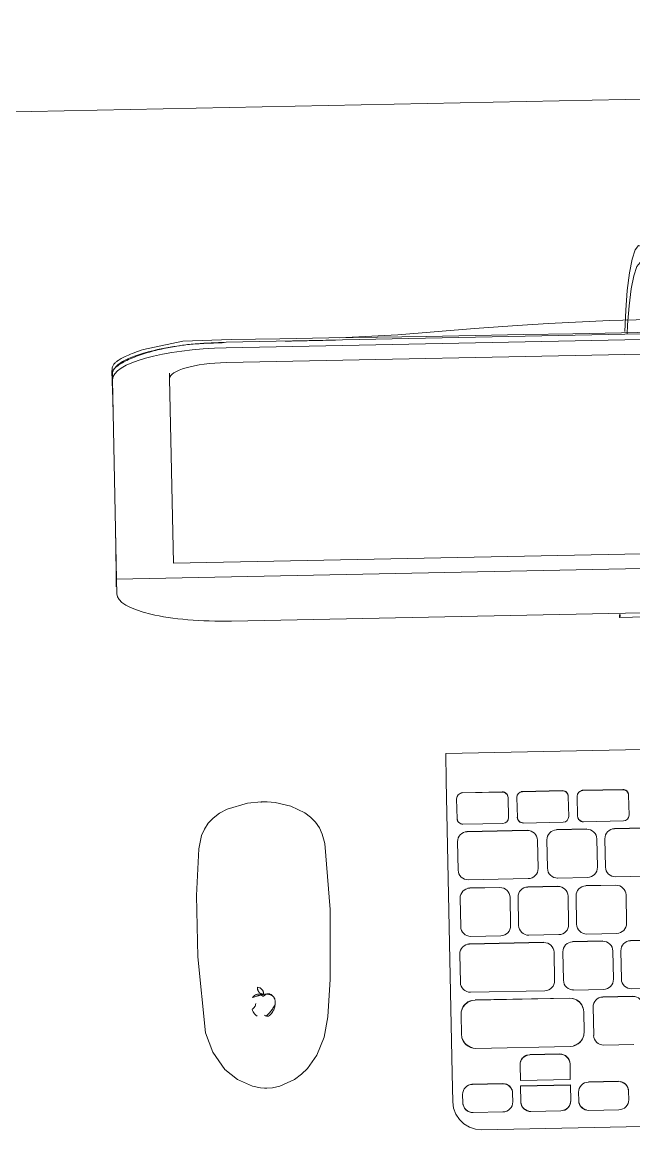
# Model space of a CAD drawing. Header units: metres. Extents: x -71 to 881, y -503 to 661.
# Drawn here: x 202.3149 to 202.5291, y -243.3188 to -242.9307 of the extents above; entities that cross this region are included whole.
import ezdxf

# ---------------------------------------------------------------- set-up
doc = ezdxf.new("R2010")
doc.units = ezdxf.units.M
doc.layers.add('07. Mobiliário', color=51, linetype='Continuous', lineweight=5)

msp = doc.modelspace()

# ---------------------------------------------------------------- linework, layer by layer
at = {"layer": '07. Mobiliário'}
msp.add_line((201.25572, -242.98354), (203.86785, -242.93069), dxfattribs=at)
at = {"layer": '07. Mobiliário', "lineweight": 5}
for p, q in [((202.83424, -243.0338), (202.38633, -243.04286)), ((202.38637, -243.0448), (202.83428, -243.03573)), ((202.38648, -243.04997), (202.83438, -243.04091)), ((202.83438, -243.04091), (202.38648, -243.04997)), ((202.34659, -243.05596), (202.34655, -243.05402)), ((202.36658, -243.05555), (202.36655, -243.05362)), ((202.36789, -243.12024), (202.36658, -243.05555)), ((202.36658, -243.05555), (202.36789, -243.12024)), ((202.348, -243.12582), (202.34659, -243.05596)), ((202.85579, -243.11037), (202.36789, -243.12024)), ((202.36789, -243.12024), (202.85579, -243.11037)), ((202.87589, -243.11514), (202.348, -243.12582)), ((202.348, -243.12582), (202.87589, -243.11514)), ((202.34782, -243.12616), (202.34785, -243.12723)), ((202.34811, -243.131), (202.348, -243.12582)), ((202.83622, -243.13148), (202.38831, -243.14054)), ((202.70038, -243.13568), (202.52421, -243.13925)), ((202.46326, -243.18688), (202.7632, -243.18082)), ((202.46326, -243.18691), (202.46346, -243.19654)), ((202.46346, -243.19655), (202.46553, -243.29899)), ((202.46724, -243.20976), (202.4671, -243.20277)), ((202.48306, -243.20036), (202.46906, -243.20065)), ((202.46906, -243.20075), (202.48306, -243.20046)), ((202.4851, -243.20241), (202.48524, -243.2094)), ((202.48835, -243.20933), (202.4882, -243.20234)), ((202.50416, -243.19994), (202.49016, -243.20022)), ((202.49016, -243.20032), (202.50416, -243.20004)), ((202.5062, -243.20198), (202.50634, -243.20897)), ((202.50945, -243.20891), (202.50931, -243.20192)), ((202.52526, -243.19951), (202.51127, -243.19979)), ((202.51127, -243.19989), (202.52526, -243.19961)), ((202.5273, -243.20155), (202.52745, -243.20854)), ((202.52549, -243.21057), (202.51149, -243.21085)), ((202.48328, -243.21142), (202.46928, -243.2117)), ((202.49183, -243.21379), (202.47079, -243.21422)), ((202.47079, -243.21432), (202.49183, -243.21389)), ((202.50438, -243.21099), (202.49039, -243.21128)), ((202.51263, -243.21337), (202.50208, -243.21359)), ((202.50209, -243.21369), (202.51263, -243.21347)), ((202.53292, -243.21296), (202.52238, -243.21318)), ((202.52238, -243.21328), (202.53293, -243.21306)), ((202.46741, -243.21781), (202.4674, -243.21771)), ((202.46761, -243.22778), (202.46741, -243.21781)), ((202.4954, -243.21719), (202.4954, -243.21729)), ((202.4954, -243.21729), (202.4956, -243.22721)), ((202.4987, -243.21718), (202.4987, -243.21708)), ((202.4989, -243.22715), (202.4987, -243.21718)), ((202.5162, -243.21678), (202.5162, -243.21687)), ((202.5162, -243.21687), (202.5164, -243.22679)), ((202.519, -243.21677), (202.519, -243.21667)), ((202.5192, -243.22674), (202.519, -243.21677)), ((202.51297, -243.23034), (202.50247, -243.23055)), ((202.53327, -243.22992), (202.52277, -243.23014)), ((202.49217, -243.23075), (202.47118, -243.23118)), ((202.48223, -243.23382), (202.47169, -243.23403)), ((202.47169, -243.23413), (202.48224, -243.23392)), ((202.50253, -243.23341), (202.49199, -243.23362)), ((202.49199, -243.23372), (202.50253, -243.23351)), ((202.52283, -243.233), (202.51228, -243.23321)), ((202.51229, -243.23331), (202.52283, -243.2331)), ((202.46831, -243.23763), (202.46831, -243.23753)), ((202.46851, -243.24759), (202.46831, -243.23763)), ((202.4858, -243.23722), (202.48581, -243.23732)), ((202.48581, -243.23732), (202.48601, -243.24724)), ((202.4886, -243.23722), (202.4886, -243.23712)), ((202.48881, -243.24718), (202.4886, -243.23722)), ((202.5061, -243.23681), (202.5061, -243.23691)), ((202.5061, -243.23691), (202.5063, -243.24683)), ((202.5089, -243.23681), (202.5089, -243.23671)), ((202.5091, -243.24677), (202.5089, -243.23681)), ((202.5264, -243.2364), (202.5264, -243.2365)), ((202.5264, -243.2365), (202.5266, -243.24642)), ((202.49767, -243.25307), (202.47163, -243.2536)), ((202.47163, -243.2537), (202.49767, -243.25317)), ((202.48258, -243.25078), (202.47208, -243.25099)), ((202.50287, -243.25037), (202.49238, -243.25058)), ((202.51822, -243.25261), (202.50768, -243.25283)), ((202.50768, -243.25293), (202.51822, -243.25271)), ((202.52317, -243.24996), (202.51267, -243.25017)), ((202.53852, -243.2522), (202.52798, -243.25242)), ((202.52798, -243.25252), (202.53852, -243.2523)), ((202.4682, -243.25724), (202.4682, -243.25714)), ((202.4684, -243.26716), (202.4682, -243.25724)), ((202.50119, -243.25643), (202.5012, -243.25653)), ((202.5012, -243.25653), (202.5014, -243.26649)), ((202.5043, -243.25642), (202.5043, -243.25632)), ((202.5045, -243.26639), (202.5043, -243.25642)), ((202.52179, -243.25601), (202.52179, -243.25611)), ((202.52179, -243.25611), (202.522, -243.26603)), ((202.52459, -243.25601), (202.52459, -243.25591)), ((202.52479, -243.26597), (202.52459, -243.25601)), ((202.53886, -243.26916), (202.52836, -243.26938)), ((202.49797, -243.27003), (202.47197, -243.27056)), ((202.50652, -243.2726), (202.47353, -243.27326)), ((202.47353, -243.27336), (202.50652, -243.2727)), ((202.51857, -243.26957), (202.50807, -243.26979)), ((202.5288, -243.27193), (202.51826, -243.27214)), ((202.51826, -243.27224), (202.5288, -243.27202)), ((202.51487, -243.27573), (202.51487, -243.27564)), ((202.51508, -243.2857), (202.51487, -243.27573)), ((202.46863, -243.27842), (202.46863, -243.27833)), ((202.46877, -243.28537), (202.46863, -243.27842)), ((202.51162, -243.27746), (202.51162, -243.27755)), ((202.51162, -243.27755), (202.51176, -243.2845)), ((202.50686, -243.28956), (202.47387, -243.29023)), ((202.50322, -243.2922), (202.49272, -243.29242)), ((202.49272, -243.29252), (202.50322, -243.2923)), ((202.52914, -243.28889), (202.51864, -243.2891)), ((202.48929, -243.29606), (202.48929, -243.29596)), ((202.4894, -243.30152), (202.48929, -243.29606)), ((202.50679, -243.2956), (202.50679, -243.2957)), ((202.50679, -243.2957), (202.5069, -243.30117)), ((202.46553, -243.29899), (202.46573, -243.30899)), ((202.48314, -243.30252), (202.47262, -243.30274)), ((202.47263, -243.30284), (202.48314, -243.30262)), ((202.5069, -243.30117), (202.4894, -243.30152)), ((202.50694, -243.30307), (202.48944, -243.30342)), ((202.48944, -243.30352), (202.50694, -243.30317)), ((202.48944, -243.30352), (202.48944, -243.30342)), ((202.48955, -243.30896), (202.48944, -243.30352)), ((202.50694, -243.30307), (202.50694, -243.30317)), ((202.50694, -243.30317), (202.50705, -243.3086)), ((202.52371, -243.30176), (202.51322, -243.30197)), ((202.51322, -243.30207), (202.52372, -243.30186)), ((202.4692, -243.30638), (202.46919, -243.30628)), ((202.46926, -243.30933), (202.4692, -243.30638)), ((202.48669, -243.30591), (202.48669, -243.30601)), ((202.48669, -243.30601), (202.48675, -243.30897)), ((202.50979, -243.30561), (202.50979, -243.30551)), ((202.50985, -243.30859), (202.50979, -243.30561)), ((202.52728, -243.30516), (202.52729, -243.30526)), ((202.52729, -243.30526), (202.52735, -243.30823)), ((202.52392, -243.31178), (202.51342, -243.31199)), ((202.48332, -243.31252), (202.47283, -243.31273)), ((202.47593, -243.31878), (202.75587, -243.31312)), ((202.50362, -243.31215), (202.49312, -243.31236))]:
    msp.add_line(p, q, dxfattribs=at)
at = {"layer": '07. Mobiliário', "lineweight": 5, "flags": 128}
for points in [[(202.52603, -243.03902), (202.52631, -243.03161), (202.52685, -243.02466), (202.52762, -243.01858), (202.52856, -243.01376), (202.52963, -243.01051), (202.53075, -243.009), (202.53185, -243.00935)], [(202.5324, -243.01513), (202.53132, -243.01486), (202.53023, -243.01636), (202.52919, -243.01953), (202.52826, -243.02418), (202.5275, -243.03004), (202.52696, -243.03677), (202.52679, -243.03999)], [(202.42593, -243.04129), (202.44645, -243.0402), (202.47329, -243.03803), (202.48829, -243.03693), (202.49921, -243.03625), (202.52067, -243.03524), (202.56715, -243.03405), (202.76652, -243.03328), (202.79462, -243.03384)], [(202.54192, -243.0392), (202.52483, -243.03953), (202.50774, -243.03986), (202.49065, -243.04018), (202.47356, -243.04049), (202.45647, -243.04079), (202.43938, -243.04107), (202.42228, -243.04135), (202.4052, -243.04162), (202.3881, -243.04189), (202.37123, -243.0425), (202.35742, -243.04538)], [(202.34639, -243.05368), (202.34639, -243.05388), (202.34643, -243.05554)], [(202.5242, -243.13925), (202.52417, -243.13921), (202.52413, -243.13911), (202.5241, -243.13895), (202.52409, -243.13874), (202.52408, -243.1385), (202.52408, -243.13824)], [(202.52438, -243.13826), (202.52437, -243.13852), (202.52434, -243.13876), (202.52432, -243.13896), (202.52428, -243.13912), (202.52424, -243.13922), (202.52421, -243.13925)], [(202.39859, -243.20384), (202.39381, -243.2043), (202.38675, -243.2064), (202.38407, -243.20786), (202.38187, -243.20954), (202.38014, -243.21136), (202.37878, -243.2134), (202.37777, -243.21562), (202.3768, -243.22034), (202.37599, -243.23663), (202.37645, -243.25816), (202.37919, -243.28477), (202.3817, -243.29154), (202.38586, -243.29766), (202.39033, -243.30119), (202.39563, -243.30351), (202.39844, -243.3041), (202.39986, -243.30422), (202.40062, -243.30423)], [(202.40062, -243.30423), (202.40261, -243.30404), (202.40519, -243.30344), (202.41029, -243.30109), (202.41278, -243.29932), (202.41489, -243.29732), (202.4181, -243.29267), (202.42066, -243.28633), (202.42196, -243.27913), (202.42275, -243.26595), (202.42275, -243.24164), (202.42089, -243.21848), (202.42004, -243.21518), (202.41903, -243.213), (202.41765, -243.21098), (202.41595, -243.2092), (202.41396, -243.20769), (202.40902, -243.20536), (202.40349, -243.20412), (202.40071, -243.20388), (202.39932, -243.20384), (202.39859, -243.20384)], [(202.47593, -243.31878), (202.4737, -243.31858), (202.47157, -243.31788), (202.46965, -243.31673), (202.46804, -243.31518), (202.46681, -243.3133), (202.46603, -243.31121), (202.46573, -243.30899)]]:
    msp.add_lwpolyline(points, dxfattribs=at)
at = {"layer": '07. Mobiliário', "lineweight": 5, "extrusion": (0, 0, -1)}
for centre, major_axis, ratio, start_param, end_param in [((202.38654, -243.05321), (-0.03999, -0.00081), 0.258819, 0.261799, 1.151282), ((202.38654, -243.05321), (-0.03999, -0.00081), 0.258819, 1.308997, 1.570796), ((202.38658, -243.05515), (-0.03999, -0.00081), 0.258819, 0, 1.570796), ((202.38654, -243.05321), (-0.03999, -0.00081), 0.258819, 0, 0.258223), ((202.38658, -243.05515), (-0.02, -0.0004), 0.258819, 0, 1.570796), ((202.38658, -243.05515), (-0.02, -0.0004), 0.258819, 0, 1.570796), ((202.3881, -243.13019), (0.03999, 0.00081), 0.258819, 1.570796, 3.141593), ((202.4691, -243.20273), (-0.002, -0.00004), 0.992229, 0, 1.570796), ((202.4691, -243.20263), (0.002, 0.00004), 0.992229, 4.45059, 4.712389), ((202.4831, -243.20235), (-0.002, -0.00004), 0.992229, 1.570796, 3.141593), ((202.4831, -243.20245), (-0.002, -0.00004), 0.992229, 1.570796, 3.141593), ((202.4902, -243.2023), (-0.002, -0.00004), 0.992229, 0, 1.570796), ((202.4902, -243.2022), (0.002, 0.00004), 0.992229, 4.45059, 4.712389), ((202.5042, -243.20192), (-0.002, -0.00004), 0.992229, 1.570796, 3.141593), ((202.5042, -243.20202), (0.002, 0.00004), 0.992229, 4.712389, 6.283185), ((202.51131, -243.20188), (-0.002, -0.00004), 0.992229, 0, 1.570796), ((202.51131, -243.20178), (0.002, 0.00004), 0.992229, 4.45059, 4.712389), ((202.5253, -243.20149), (-0.002, -0.00004), 0.992229, 1.570796, 3.141593), ((202.5253, -243.20159), (0.002, 0.00004), 0.992229, 4.712389, 6.283185), ((202.46924, -243.20962), (-0.002, -0.00004), 0.992229, 4.974188, 6.283185), ((202.46924, -243.20972), (0.002, 0.00004), 0.992229, 1.570796, 3.141593), ((202.48324, -243.20944), (-0.002, -0.00004), 0.992229, 3.141593, 4.712389), ((202.49034, -243.20919), (-0.002, -0.00004), 0.992229, 4.974188, 6.283185), ((202.49035, -243.20929), (0.002, 0.00004), 0.992229, 1.570796, 3.141593), ((202.50434, -243.20901), (-0.002, -0.00004), 0.992229, 3.141593, 4.712389), ((202.51145, -243.20877), (-0.002, -0.00004), 0.992229, 4.974188, 6.283185), ((202.51145, -243.20887), (0.002, 0.00004), 0.992229, 1.570796, 3.141593), ((202.52545, -243.20858), (-0.002, -0.00004), 0.992229, 3.141593, 4.712389), ((202.47086, -243.21774), (0.00345, 0.00007), 0.992229, 3.141593, 4.712389), ((202.47086, -243.21764), (-0.00345, -0.00007), 0.992229, 1.520519, 1.570796), ((202.4919, -243.21736), (0.0035, 0.00007), 0.992229, 4.712389, 6.283185), ((202.50216, -243.21711), (0.00345, 0.00007), 0.992229, 3.141593, 4.712389), ((202.5127, -243.21695), (0.0035, 0.00007), 0.992229, 4.712389, 6.283185), ((202.52245, -243.2167), (0.00345, 0.00007), 0.992229, 3.141593, 4.712389), ((202.47111, -243.22771), (0.0035, 0.00007), 0.992229, 1.570796, 3.141593), ((202.4921, -243.22728), (-0.0035, -0.00007), 0.992229, 3.141593, 4.712389), ((202.5024, -243.22708), (0.0035, 0.00007), 0.992229, 1.570796, 3.141593), ((202.5129, -243.22686), (-0.0035, -0.00007), 0.992229, 3.141593, 4.712389), ((202.5227, -243.22666), (0.0035, 0.00007), 0.992229, 1.570796, 3.141593), ((202.47176, -243.23756), (-0.00345, -0.00007), 0.992229, 0, 1.570796), ((202.47176, -243.23746), (-0.00345, -0.00007), 0.992229, 1.373366, 1.570796), ((202.48231, -243.23739), (0.0035, 0.00007), 0.992229, 4.712389, 6.283185), ((202.49206, -243.23715), (-0.00345, -0.00007), 0.992229, 0, 1.570796), ((202.5026, -243.23698), (0.0035, 0.00007), 0.992229, 4.712389, 6.283185), ((202.51235, -243.23674), (0.00345, 0.00007), 0.992229, 3.141593, 4.712389), ((202.5229, -243.23657), (0.0035, 0.00007), 0.992229, 4.712389, 6.283185), ((202.47201, -243.24752), (-0.0035, -0.00007), 0.992229, 4.712389, 6.283185), ((202.48251, -243.24731), (-0.0035, -0.00007), 0.992229, 3.141593, 4.712389), ((202.49231, -243.24711), (0.0035, 0.00007), 0.992229, 1.570796, 3.141593), ((202.5028, -243.2469), (-0.0035, -0.00007), 0.992229, 3.141593, 4.712389), ((202.5126, -243.2467), (-0.0035, -0.00007), 0.992229, 4.712389, 6.283185), ((202.5231, -243.24649), (-0.0035, -0.00007), 0.992229, 3.141593, 4.712389), ((202.4717, -243.25707), (-0.0035, -0.00007), 0.992229, 1.508034, 1.570796), ((202.49774, -243.2566), (0.00345, 0.00007), 0.992229, 4.712389, 6.283185), ((202.50775, -243.25635), (-0.00345, -0.00007), 0.992229, 0, 1.570796), ((202.5183, -243.25618), (-0.0035, -0.00007), 0.992229, 1.570796, 3.141593), ((202.52805, -243.25594), (0.00345, 0.00007), 0.992229, 3.141593, 4.712389), ((202.4717, -243.25717), (0.0035, 0.00007), 0.992229, 3.141593, 4.712389), ((202.4719, -243.26709), (0.0035, 0.00007), 0.992229, 1.570796, 3.141593), ((202.4979, -243.26656), (-0.0035, -0.00007), 0.992229, 3.141593, 4.712389), ((202.508, -243.26631), (0.0035, 0.00007), 0.992229, 1.570796, 3.141593), ((202.5185, -243.2661), (-0.0035, -0.00007), 0.992229, 3.141593, 4.712389), ((202.52829, -243.2659), (0.0035, 0.00007), 0.992229, 1.570796, 3.141593), ((202.50662, -243.27766), (0.005, 0.0001), 0.992229, 4.712389, 6.283185), ((202.50662, -243.27756), (-0.005, -0.0001), 0.992229, 1.832596, 2.879793), ((202.51833, -243.27567), (0.00345, 0.00007), 0.992229, 3.141593, 4.712389), ((202.52887, -243.2755), (0.0035, 0.00007), 0.992229, 4.712389, 6.283185), ((202.47363, -243.27832), (-0.005, -0.0001), 0.992229, 0, 1.570796), ((202.47363, -243.27822), (-0.005, -0.0001), 0.992229, 0.261799, 1.308997), ((202.50676, -243.2846), (-0.005, -0.0001), 0.992229, 3.141593, 4.712389), ((202.47377, -243.28527), (0.005, 0.0001), 0.992229, 1.570796, 3.141593), ((202.47377, -243.28517), (-0.005, -0.0001), 0.992229, 4.974188, 6.021386), ((202.50676, -243.2845), (-0.005, -0.0001), 0.992229, 3.403392, 4.45059), ((202.51857, -243.28563), (0.0035, 0.00007), 0.992229, 1.570796, 3.141593), ((202.50329, -243.29568), (0.0035, 0.00007), 0.992229, 4.712343, 6.283185), ((202.50329, -243.29578), (-0.0035, -0.00007), 0.992229, 1.570751, 3.141593), ((202.49279, -243.29599), (-0.0035, -0.00007), 0.992229, 0, 1.570751), ((202.49279, -243.29589), (-0.0035, -0.00007), 0.992229, 0, 1.308959), ((202.4727, -243.30631), (-0.0035, -0.00007), 0.992229, 0, 1.570796), ((202.47269, -243.30621), (-0.0035, -0.00007), 0.992229, 1.508034, 1.570796), ((202.48321, -243.30608), (0.00348, 0.00007), 0.992229, 4.712389, 6.283185), ((202.48321, -243.30598), (0.00348, 0.00007), 0.992229, 4.974188, 6.283185), ((202.51329, -243.30554), (-0.0035, -0.00007), 0.992229, 0, 1.570796), ((202.52379, -243.30533), (0.0035, 0.00007), 0.992229, 4.712389, 6.283185), ((202.52378, -243.30523), (-0.0035, -0.00007), 0.992229, 1.832596, 3.141593), ((202.47275, -243.30916), (0.0035, 0.00007), 0.992229, 1.832596, 3.141593), ((202.47276, -243.30926), (0.0035, 0.00007), 0.992229, 1.570796, 3.141593), ((202.48325, -243.30904), (-0.0035, -0.00007), 0.992229, 3.141593, 4.712389), ((202.49305, -243.30879), (0.0035, 0.00007), 0.992229, 1.832596, 3.141593), ((202.49305, -243.30889), (0.0035, 0.00007), 0.992229, 1.570796, 3.141593), ((202.50355, -243.30867), (-0.0035, -0.00007), 0.992229, 3.141593, 4.712389), ((202.50355, -243.30857), (-0.0035, -0.00007), 0.992229, 3.141593, 4.45059), ((202.51335, -243.30842), (0.0035, 0.00007), 0.992229, 1.832596, 3.141593), ((202.51335, -243.30852), (0.0035, 0.00007), 0.992229, 1.570796, 3.141593), ((202.52385, -243.3083), (-0.0035, -0.00007), 0.992229, 3.141593, 4.712389)]:
    msp.add_ellipse(centre, major_axis=major_axis, ratio=ratio, start_param=start_param, end_param=end_param, dxfattribs=at)
at = {"layer": '07. Mobiliário', "lineweight": 5}
for points, knots in [([(202.38573, -243.04298), (202.38474, -243.04301), (202.38247, -243.04308), (202.37924, -243.04321), (202.37619, -243.04338), (202.37349, -243.04361), (202.37106, -243.0439), (202.3685, -243.04428), (202.36581, -243.04476), (202.36212, -243.04555), (202.35931, -243.04631), (202.35749, -243.0469)], [0.93690845, 0.93690845, 0.93690845, 0.93690845, 0.94181034, 0.94827586, 0.95474138, 0.9612069, 0.96767241, 0.97413793, 0.98060345, 0.98706897, 1, 1, 1, 1]), ([(202.42466, -243.04209), (202.42318, -243.04212), (202.42024, -243.04218), (202.41591, -243.04227), (202.41225, -243.04234), (202.40928, -243.04241), (202.40774, -243.04244), (202.40699, -243.04246)], [0.86206897, 0.86206897, 0.86206897, 0.86206897, 0.87068966, 0.87931034, 0.88793103, 0.89224138, 0.89655172, 0.89655172, 0.89655172, 0.89655172]), ([(202.35742, -243.04538), (202.35626, -243.04575), (202.3541, -243.04651), (202.3515, -243.0476), (202.34957, -243.04858), (202.34823, -243.04944), (202.34748, -243.05009), (202.34708, -243.05056), (202.34681, -243.05099), (202.34659, -243.05148), (202.34644, -243.05212), (202.34638, -243.05286), (202.34638, -243.0534), (202.34639, -243.05367), (202.34639, -243.05368)], [0, 0, 0, 0, 0.0147059, 0.0294118, 0.0441176, 0.0588235, 0.0735294, 0.0882353, 0.1029412, 0.1176471, 0.1323529, 0.1470588, 0.1617647, 0.1620737, 0.1620737, 0.1620737, 0.1620737]), ([(202.35749, -243.0469), (202.35556, -243.04752), (202.35284, -243.04857), (202.34998, -243.05001), (202.34833, -243.05106), (202.3472, -243.05207), (202.34661, -243.05314), (202.34642, -243.05434), (202.34642, -243.05564), (202.34648, -243.05685), (202.34652, -243.05796), (202.34656, -243.05884), (202.34658, -243.05957), (202.3466, -243.06015), (202.34662, -243.06075), (202.34665, -243.06152), (202.34668, -243.06246), (202.34671, -243.06355), (202.34674, -243.06467), (202.34677, -243.06582), (202.3468, -243.06695), (202.34682, -243.06807), (202.34684, -243.06882), (202.34685, -243.0692)], [0, 0, 0, 0, 0.025, 0.0375, 0.05, 0.0625, 0.075, 0.0875, 0.1, 0.1125, 0.125, 0.1375, 0.14375, 0.15, 0.15625, 0.1625, 0.175, 0.1875, 0.2, 0.2125, 0.225, 0.2375, 0.25, 0.25, 0.25, 0.25]), ([(202.3476, -243.10599), (202.34762, -243.10754), (202.34767, -243.10987), (202.34771, -243.11258), (202.34773, -243.11412), (202.34775, -243.11528), (202.34777, -243.11644), (202.34778, -243.11757), (202.3478, -243.11871), (202.34781, -243.11987), (202.34782, -243.121), (202.34783, -243.1221), (202.34784, -243.12321), (202.34784, -243.12435), (202.34784, -243.12546), (202.34784, -243.1265), (202.34785, -243.12754), (202.34788, -243.12824), (202.34792, -243.12859)], [0.65, 0.65, 0.65, 0.65, 0.7, 0.725, 0.7375, 0.75, 0.7625, 0.775, 0.7875, 0.8, 0.8125, 0.825, 0.8375, 0.85, 0.8625, 0.875, 0.8875, 0.9, 0.9, 0.9, 0.9]), ([(202.39859, -243.20384), (202.3986, -243.20384), (202.3986, -243.20388), (202.3986, -243.20402), (202.3986, -243.20409)], [-0.8786399, -0.8786399, -0.8786399, -0.8786399, -0.5, 0, 0, 0, 0]), ([(202.3994, -243.27128), (202.39931, -243.27126), (202.39915, -243.27123), (202.3989, -243.27116), (202.39868, -243.27108), (202.3984, -243.27095), (202.3981, -243.27076), (202.39781, -243.27047), (202.39762, -243.27018), (202.3975, -243.26993), (202.39743, -243.26972), (202.39737, -243.26951), (202.39733, -243.26918), (202.39732, -243.26896), (202.39732, -243.26876)], [0, 0, 0, 0, 0.0625, 0.125, 0.1875, 0.25, 0.375, 0.5, 0.625, 0.6875, 0.75, 0.8125, 0.875, 1, 1, 1, 1]), ([(202.39732, -243.26876), (202.39762, -243.26883), (202.39821, -243.26899), (202.39896, -243.26953), (202.39937, -243.27016), (202.39944, -243.27081), (202.39942, -243.27112), (202.3994, -243.27128)], [0, 0, 0, 0, 0.25, 0.5, 0.75, 0.875, 1, 1, 1, 1]), ([(202.3994, -243.27128), (202.39924, -243.27125), (202.39893, -243.27119), (202.39846, -243.27103), (202.3981, -243.27079), (202.39771, -243.27037), (202.3974, -243.26965), (202.39734, -243.26906), (202.39732, -243.26876)], [0, 0, 0, 0, 0.125, 0.25, 0.375, 0.5, 0.75, 1, 1, 1, 1]), ([(202.39566, -243.27237), (202.39584, -243.27214), (202.39626, -243.27171), (202.39685, -243.27138), (202.39736, -243.27126), (202.39779, -243.27123), (202.3982, -243.27128), (202.39854, -243.27143), (202.39877, -243.27159), (202.39893, -243.27172), (202.39907, -243.27183), (202.39924, -243.27193), (202.39941, -243.27197), (202.39956, -243.27189), (202.39969, -243.27177), (202.39981, -243.27166), (202.39993, -243.27155), (202.40014, -243.27139), (202.40043, -243.27125), (202.40076, -243.27116), (202.40102, -243.27113), (202.40126, -243.27113), (202.40147, -243.27115), (202.40173, -243.27122), (202.40201, -243.27133), (202.40229, -243.2715), (202.40254, -243.2717), (202.40284, -243.27199), (202.40311, -243.27234), (202.40332, -243.27277), (202.40343, -243.27309), (202.4035, -243.27343), (202.40354, -243.2739), (202.40355, -243.27455), (202.4035, -243.27507), (202.40346, -243.27532)], [0, 0, 0, 0, 0.0178571, 0.0357143, 0.0446429, 0.0535714, 0.0625, 0.0714286, 0.0803571, 0.0848214, 0.0892857, 0.09375, 0.0982143, 0.1026786, 0.1071429, 0.1116071, 0.1160714, 0.1205357, 0.1339286, 0.1428571, 0.1517857, 0.1607143, 0.1696429, 0.1785714, 0.1964286, 0.2142857, 0.2321429, 0.25, 0.2857143, 0.3035714, 0.3214286, 0.3392857, 0.3571429, 0.3928571, 0.4285638, 0.4285638, 0.4285638, 0.4285638]), ([(202.39566, -243.27237), (202.39593, -243.27228), (202.39639, -243.27212), (202.39696, -243.27196), (202.39741, -243.27184), (202.39785, -243.27172), (202.39838, -243.27156), (202.39896, -243.27141), (202.39951, -243.27131), (202.40002, -243.27125), (202.4005, -243.27124), (202.40093, -243.27125), (202.40146, -243.27132), (202.40192, -243.27143), (202.4023, -243.27161), (202.40265, -243.27183), (202.40293, -243.2721), (202.40314, -243.27238), (202.40322, -243.2725), (202.40325, -243.27254)], [0, 0, 0, 0, 0.0208333, 0.0416667, 0.0520833, 0.0625, 0.0833333, 0.1041667, 0.125, 0.1458333, 0.1666667, 0.1875, 0.2083333, 0.25, 0.2708333, 0.2916667, 0.3333333, 0.3541667, 0.3622984, 0.3622984, 0.3622984, 0.3622984]), ([(202.39915, -243.26987), (202.39919, -243.26992), (202.39924, -243.27003), (202.39931, -243.2702), (202.39937, -243.27037), (202.39942, -243.2706), (202.39945, -243.27091), (202.39942, -243.27114), (202.3994, -243.27128)], [0.6, 0.6, 0.6, 0.6, 0.65, 0.7, 0.75, 0.8, 0.9, 1, 1, 1, 1]), ([(202.39546, -243.27654), (202.39553, -243.2765), (202.39565, -243.27643), (202.39588, -243.27627), (202.39612, -243.27604), (202.39638, -243.27569), (202.39653, -243.27544), (202.39658, -243.27531)], [0, 0, 0, 0, 0.0416667, 0.0833333, 0.1666667, 0.25, 0.3333333, 0.3333333, 0.3333333, 0.3333333]), ([(202.39726, -243.27894), (202.39725, -243.27894), (202.39719, -243.27891), (202.39703, -243.27881), (202.3967, -243.27857), (202.39628, -243.27813), (202.39584, -243.27742), (202.39559, -243.27685), (202.39546, -243.27654)], [0.8417478, 0.8417478, 0.8417478, 0.8417478, 0.84375, 0.8541667, 0.875, 0.9166667, 0.9583333, 1, 1, 1, 1]), ([(202.40346, -243.27499), (202.4034, -243.27511), (202.40325, -243.27539), (202.40295, -243.27589), (202.40258, -243.27648), (202.40215, -243.27708), (202.40176, -243.27757), (202.40144, -243.27792), (202.40113, -243.27824), (202.40077, -243.27856), (202.40052, -243.27876), (202.40041, -243.27884)], [0.5045827, 0.5045827, 0.5045827, 0.5045827, 0.5208333, 0.5416667, 0.5625, 0.5833333, 0.6041667, 0.6145833, 0.625, 0.6458333, 0.663405, 0.663405, 0.663405, 0.663405])]:
    msp.add_open_spline(points, degree=3, knots=knots, dxfattribs=at)
for points in [[(202.39859, -243.20385), (202.39859, -243.20384), (202.39859, -243.20384), (202.39859, -243.20384)], [(202.39803, -243.26897), (202.39808, -243.26899), (202.39819, -243.26904), (202.39836, -243.26913), (202.39851, -243.26923), (202.39861, -243.2693), (202.39866, -243.26934)], [(202.39546, -243.27654), (202.39579, -243.27633), (202.39647, -243.27582), (202.39672, -243.27495), (202.39674, -243.27453)], [(202.40346, -243.27532), (202.40341, -243.27556), (202.4033, -243.27602), (202.40305, -243.27668), (202.40271, -243.27736), (202.4023, -243.27799), (202.4018, -243.27855), (202.40122, -243.27895), (202.40056, -243.27908), (202.40007, -243.27872), (202.39983, -243.27859)]]:
    msp.add_open_spline(points, degree=3, dxfattribs=at)

doc.saveas('drawing.dxf')
